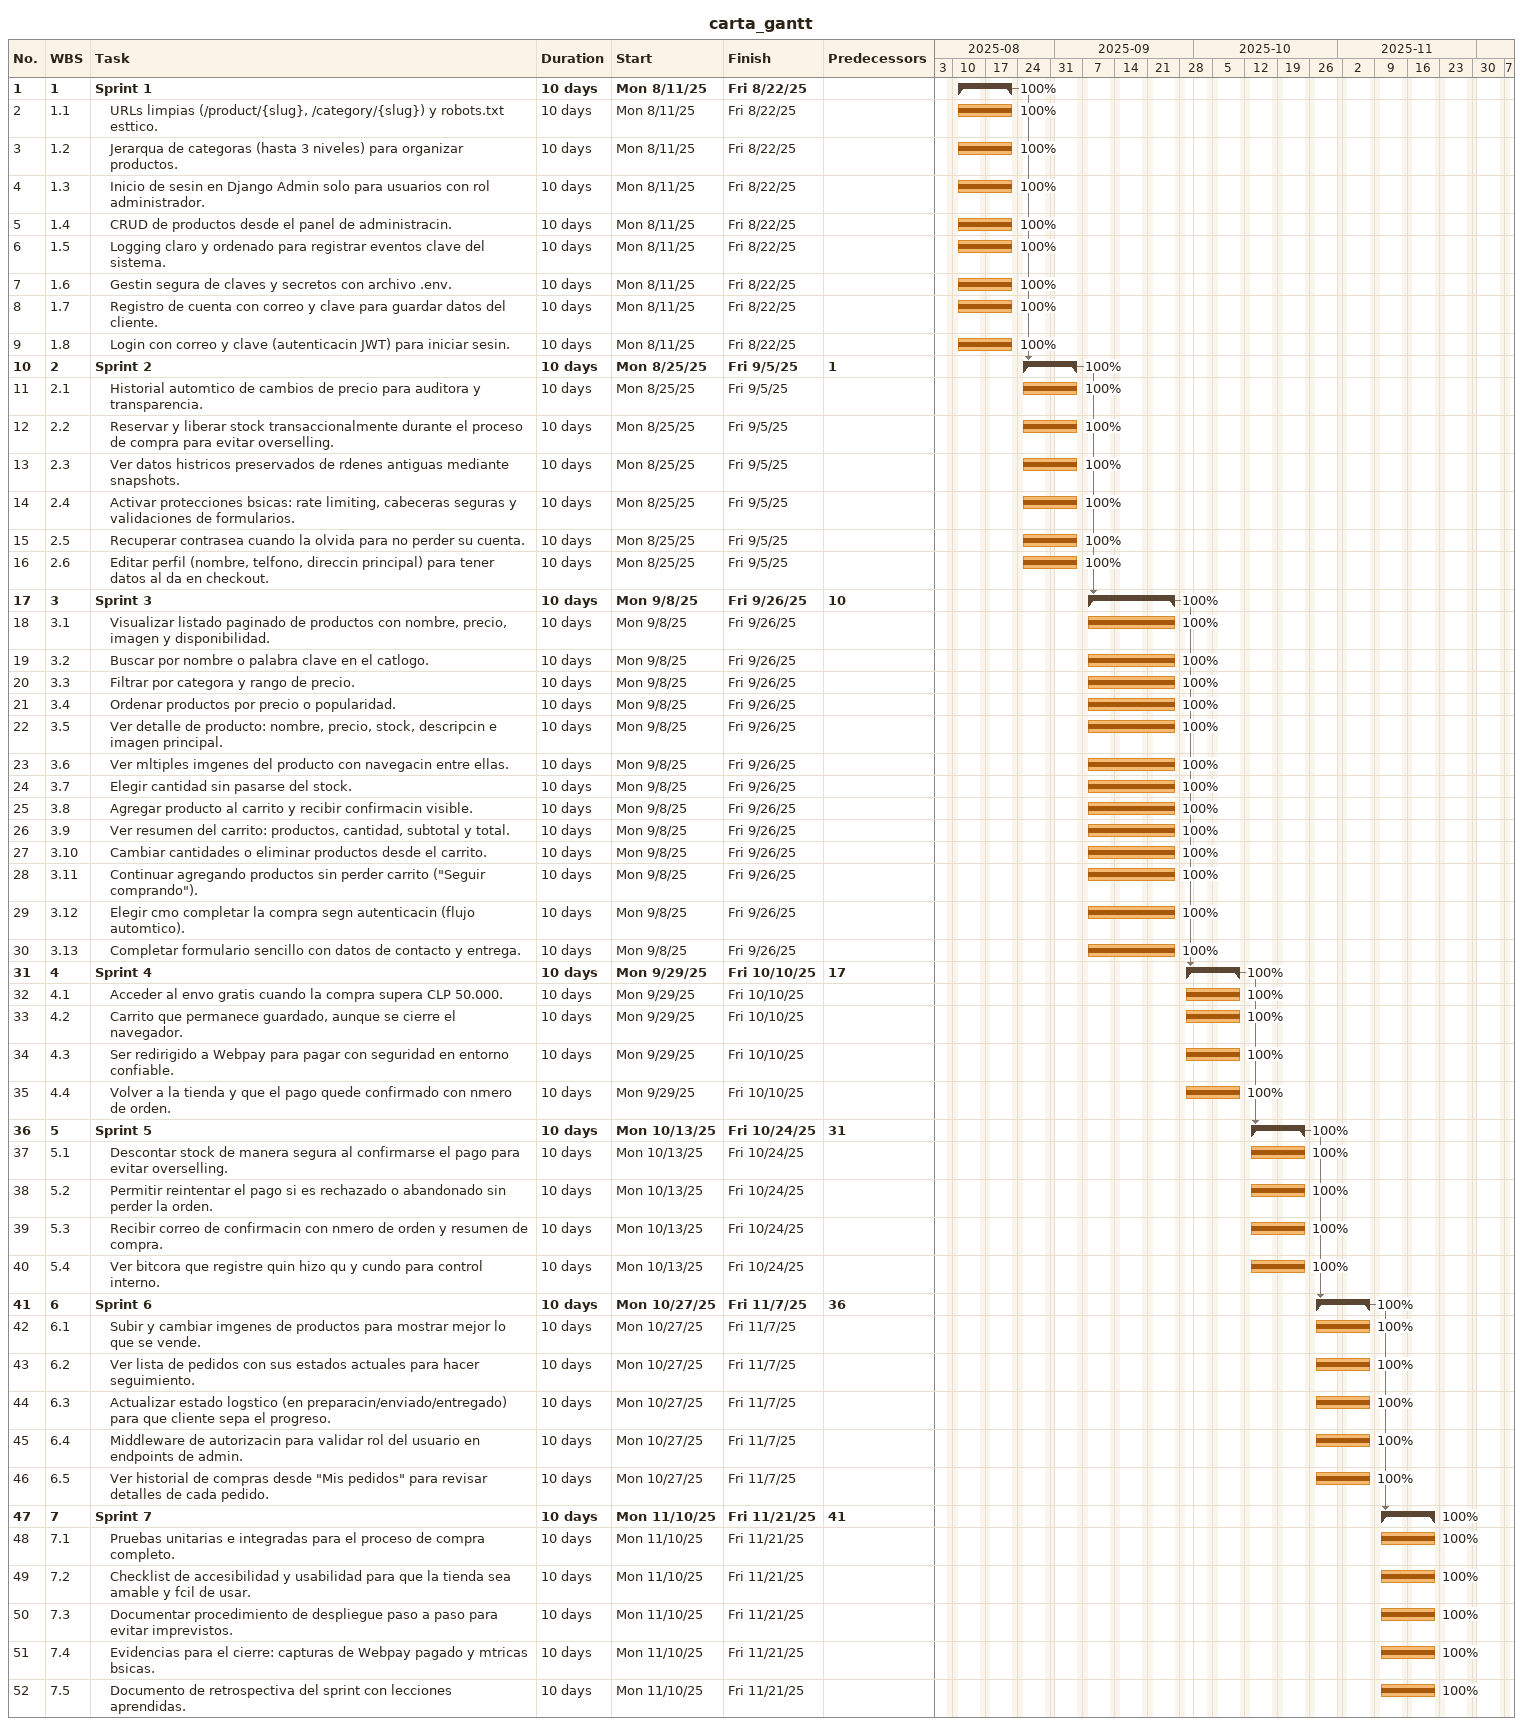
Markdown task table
carta_gantt

| ID | WBS | Task | Duration | Start | Finish | Predecessors | % complete |
|---|---|---|---|---|---|---|---|
| 1 | 1 | **Sprint 1** | 10d | 2025-08-11 | 2025-08-22 |  | 100 |
| 2 | 1.1 | URLs limpias (/product/{slug}, /category/{slug}) y robots.txt esttico. | 10d | 2025-08-11 | 2025-08-22 |  | 100 |
| 3 | 1.2 | Jerarqua de categoras (hasta 3 niveles) para organizar productos. | 10d | 2025-08-11 | 2025-08-22 |  | 100 |
| 4 | 1.3 | Inicio de sesin en Django Admin solo para usuarios con rol administrador. | 10d | 2025-08-11 | 2025-08-22 |  | 100 |
| 5 | 1.4 | CRUD de productos desde el panel de administracin. | 10d | 2025-08-11 | 2025-08-22 |  | 100 |
| 6 | 1.5 | Logging claro y ordenado para registrar eventos clave del sistema. | 10d | 2025-08-11 | 2025-08-22 |  | 100 |
| 7 | 1.6 | Gestin segura de claves y secretos con archivo .env. | 10d | 2025-08-11 | 2025-08-22 |  | 100 |
| 8 | 1.7 | Registro de cuenta con correo y clave para guardar datos del cliente. | 10d | 2025-08-11 | 2025-08-22 |  | 100 |
| 9 | 1.8 | Login con correo y clave (autenticacin JWT) para iniciar sesin. | 10d | 2025-08-11 | 2025-08-22 |  | 100 |
| 10 | 2 | **Sprint 2** | 10d | 2025-08-25 | 2025-09-05 | 1 | 100 |
| 11 | 2.1 | Historial automtico de cambios de precio para auditora y transparencia. | 10d | 2025-08-25 | 2025-09-05 |  | 100 |
| 12 | 2.2 | Reservar y liberar stock transaccionalmente durante el proceso de compra para evitar overselling. | 10d | 2025-08-25 | 2025-09-05 |  | 100 |
| 13 | 2.3 | Ver datos histricos preservados de rdenes antiguas mediante snapshots. | 10d | 2025-08-25 | 2025-09-05 |  | 100 |
| 14 | 2.4 | Activar protecciones bsicas: rate limiting, cabeceras seguras y validaciones de formularios. | 10d | 2025-08-25 | 2025-09-05 |  | 100 |
| 15 | 2.5 | Recuperar contrasea cuando la olvida para no perder su cuenta. | 10d | 2025-08-25 | 2025-09-05 |  | 100 |
| 16 | 2.6 | Editar perfil (nombre, telfono, direccin principal) para tener datos al da en checkout. | 10d | 2025-08-25 | 2025-09-05 |  | 100 |
| 17 | 3 | **Sprint 3** | 10d | 2025-09-08 | 2025-09-26 | 10 | 100 |
| 18 | 3.1 | Visualizar listado paginado de productos con nombre, precio, imagen y disponibilidad. | 10d | 2025-09-08 | 2025-09-26 |  | 100 |
| 19 | 3.2 | Buscar por nombre o palabra clave en el catlogo. | 10d | 2025-09-08 | 2025-09-26 |  | 100 |
| 20 | 3.3 | Filtrar por categora y rango de precio. | 10d | 2025-09-08 | 2025-09-26 |  | 100 |
| 21 | 3.4 | Ordenar productos por precio o popularidad. | 10d | 2025-09-08 | 2025-09-26 |  | 100 |
| 22 | 3.5 | Ver detalle de producto: nombre, precio, stock, descripcin e imagen principal. | 10d | 2025-09-08 | 2025-09-26 |  | 100 |
| 23 | 3.6 | Ver mltiples imgenes del producto con navegacin entre ellas. | 10d | 2025-09-08 | 2025-09-26 |  | 100 |
| 24 | 3.7 | Elegir cantidad sin pasarse del stock. | 10d | 2025-09-08 | 2025-09-26 |  | 100 |
| 25 | 3.8 | Agregar producto al carrito y recibir confirmacin visible. | 10d | 2025-09-08 | 2025-09-26 |  | 100 |
| 26 | 3.9 | Ver resumen del carrito: productos, cantidad, subtotal y total. | 10d | 2025-09-08 | 2025-09-26 |  | 100 |
| 27 | 3.10 | Cambiar cantidades o eliminar productos desde el carrito. | 10d | 2025-09-08 | 2025-09-26 |  | 100 |
| 28 | 3.11 | Continuar agregando productos sin perder carrito ("Seguir comprando"). | 10d | 2025-09-08 | 2025-09-26 |  | 100 |
| 29 | 3.12 | Elegir cmo completar la compra segn autenticacin (flujo automtico). | 10d | 2025-09-08 | 2025-09-26 |  | 100 |
| 30 | 3.13 | Completar formulario sencillo con datos de contacto y entrega. | 10d | 2025-09-08 | 2025-09-26 |  | 100 |
| 31 | 4 | **Sprint 4** | 10d | 2025-09-29 | 2025-10-10 | 17 | 100 |
| 32 | 4.1 | Acceder al envo gratis cuando la compra supera CLP 50.000. | 10d | 2025-09-29 | 2025-10-10 |  | 100 |
| 33 | 4.2 | Carrito que permanece guardado, aunque se cierre el navegador. | 10d | 2025-09-29 | 2025-10-10 |  | 100 |
| 34 | 4.3 | Ser redirigido a Webpay para pagar con seguridad en entorno confiable. | 10d | 2025-09-29 | 2025-10-10 |  | 100 |
| 35 | 4.4 | Volver a la tienda y que el pago quede confirmado con nmero de orden. | 10d | 2025-09-29 | 2025-10-10 |  | 100 |
| 36 | 5 | **Sprint 5** | 10d | 2025-10-13 | 2025-10-24 | 31 | 100 |
| 37 | 5.1 | Descontar stock de manera segura al confirmarse el pago para evitar overselling. | 10d | 2025-10-13 | 2025-10-24 |  | 100 |
| 38 | 5.2 | Permitir reintentar el pago si es rechazado o abandonado sin perder la orden. | 10d | 2025-10-13 | 2025-10-24 |  | 100 |
| 39 | 5.3 | Recibir correo de confirmacin con nmero de orden y resumen de compra. | 10d | 2025-10-13 | 2025-10-24 |  | 100 |
| 40 | 5.4 | Ver bitcora que registre quin hizo qu y cundo para control interno. | 10d | 2025-10-13 | 2025-10-24 |  | 100 |
| 41 | 6 | **Sprint 6** | 10d | 2025-10-27 | 2025-11-07 | 36 | 100 |
| 42 | 6.1 | Subir y cambiar imgenes de productos para mostrar mejor lo que se vende. | 10d | 2025-10-27 | 2025-11-07 |  | 100 |
| 43 | 6.2 | Ver lista de pedidos con sus estados actuales para hacer seguimiento. | 10d | 2025-10-27 | 2025-11-07 |  | 100 |
| 44 | 6.3 | Actualizar estado logstico (en preparacin/enviado/entregado) para que cliente sepa el progreso. | 10d | 2025-10-27 | 2025-11-07 |  | 100 |
| 45 | 6.4 | Middleware de autorizacin para validar rol del usuario en endpoints de admin. | 10d | 2025-10-27 | 2025-11-07 |  | 100 |
| 46 | 6.5 | Ver historial de compras desde "Mis pedidos" para revisar detalles de cada pedido. | 10d | 2025-10-27 | 2025-11-07 |  | 100 |
| 47 | 7 | **Sprint 7** | 10d | 2025-11-10 | 2025-11-21 | 41 | 100 |
| 48 | 7.1 | Pruebas unitarias e integradas para el proceso de compra completo. | 10d | 2025-11-10 | 2025-11-21 |  | 100 |
| 49 | 7.2 | Checklist de accesibilidad y usabilidad para que la tienda sea amable y fcil de usar. | 10d | 2025-11-10 | 2025-11-21 |  | 100 |
| 50 | 7.3 | Documentar procedimiento de despliegue paso a paso para evitar imprevistos. | 10d | 2025-11-10 | 2025-11-21 |  | 100 |
| 51 | 7.4 | Evidencias para el cierre: capturas de Webpay pagado y mtricas bsicas. | 10d | 2025-11-10 | 2025-11-21 |  | 100 |
| 52 | 7.5 | Documento de retrospectiva del sprint con lecciones aprendidas. | 10d | 2025-11-10 | 2025-11-21 |  | 100 |
